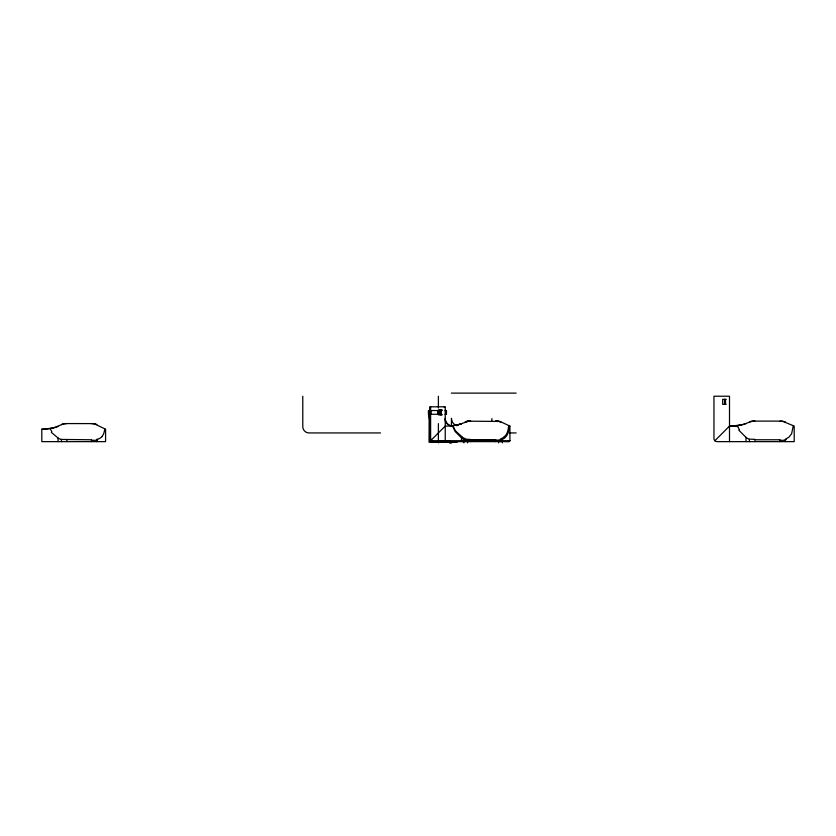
<?xml version="1.0" encoding="UTF-8"?>
<svg xmlns="http://www.w3.org/2000/svg" width="836" height="836" viewBox="0 0 836 836"><rect width="100%" height="100%" fill="white"/><g stroke="black" fill="none" stroke-linecap="round" stroke-linejoin="round"><path stroke-width="1.25" d="M793.322 425.681L791.619 433.706L788.975 437.165L785.359 439.245L785.359 441.638M508.675 440.791L507.87 441.638M104.688 428.711L104.584 429.829A10.053 4.932 90 0 1 102.64 435.608L102.128 436.308M465.945 441.638C463.938 440.332 467.23 438.524 463.834 438.2A28.769 14.337 87.4 0 1 462.538 437.301L455.463 430.906L452.934 425.712L451.555 425.796M505.466 435.535L504.244 436.831M430.613 440.697L445.233 426.088A18.58 4.786 0 0 0 451.074 425.848L451.513 425.942A7.775 7.775 0 0 1 445.233 418.313M714.864 440.729L729.504 426.088A18.611 4.797 0 0 0 737.018 425.681L741.595 424.939M52.187 428.262A35.049 35.018 -32.5 0 0 53.441 427.99L63.494 423.894M729.504 441.638L729.504 396.233L713.954 396.233L713.954 438.524A3.114 3.114 0 0 0 717.069 441.638L794.2 441.638L794.2 426.088L782.674 421.281A21.935 21.935 0 0 0 779.863 421.114L754.908 421.114A21.935 21.935 0 0 0 752.097 421.281L741.741 424.907M749.411 421.961L750.111 421.689M500.346 441.638L501.088 440.102L504.442 438.2A24.463 12.122 -90 0 0 505.017 437.688L506.271 436.277A13.522 6.698 -90 0 0 509.406 425.911M445.233 406.808L429.673 406.808L429.673 440.394A1.244 1.244 0 0 0 430.927 441.638L508.675 441.638A1.244 1.244 0 0 0 509.918 440.394L509.918 426.088L501.088 421.961A8.224 7.702 0 0 0 499.238 421.438L468.797 421.187L458.368 424.688M465.83 421.689L465.14 421.961A8.224 7.702 0 0 1 466.979 421.438L467.449 421.334M462.538 437.312C461.023 437.886 460.981 441.157 462.538 441.638M458.222 424.73L452.976 425.649M52.187 428.251L49.366 428.711A18.037 5.183 0 0 1 41.8 429.202L41.8 441.638L105.587 441.638L105.587 429.192L94.301 423.81M456.205 425.169L454.909 425.388M63.578 423.873L64.006 423.81A18.465 18.214 0.6 0 1 66.849 423.57L91.458 423.601A19.458 19.458 0 0 1 93.841 423.737L94.896 423.915M41.8 429.192A61.279 61.279 0 0 0 45.395 429.087L55.51 427.395A16.271 16.145 -20.5 0 0 58.102 426.412M467.585 421.313L467.826 421.281A21.935 21.935 0 0 1 470.637 421.114A17.817 17.681 3.6 0 0 465.736 421.574M454.345 425.472L452.736 425.681M453.185 425.628L459.56 424.364A16.856 16.72 -13.1 0 0 461.744 423.591A24.672 23.095 0 0 1 456.195 425.106M452.38 425.723L455.066 431.407L461.723 438.148A29.563 14.651 -90 0 0 463.134 439.14L465.14 440.102M452.015 425.754L451.074 425.848M451.325 393.119L516.146 393.119M726.139 399.336L722.659 399.336L722.659 404.31L726.139 404.31M442.16 409.912L438.388 409.912L438.388 414.886L442.16 414.886M442.098 410.539L428.44 410.539L428.429 414.269L441.92 414.269M444.982 410.539L446.476 410.539L446.476 414.269L444.982 414.269M737.268 426.088L729.504 426.088A70.882 70.882 0 0 0 733.151 425.994L743.831 424.364A16.856 16.72 -13.1 0 0 746.025 423.591M380.537 432.933L308.996 432.933A6.218 6.218 0 0 1 302.778 426.705L302.778 396.233M509.667 432.933L516.146 432.933M429.714 438.524L430.613 438.524A2.174 2.174 0 0 0 432.787 440.708L432.787 441.607A3.114 3.114 0 0 1 429.673 438.524M58.06 438.064A36.669 17.974 90 0 0 61.425 439.433L91.458 439.767L91.458 441.638M470.637 440.582L495.591 440.582M432.787 440.708L509.887 440.708M449.434 441.544L446.696 441.053M431.878 441.502L432.442 441.617M432.327 441.607L432.379 441.617A2.748 1.118 -19.5 0 0 432.672 441.742M498.643 421.313L498.392 421.281A21.935 21.935 0 0 0 495.591 421.114M498.768 421.334L500.785 421.825A17.044 16.783 0 0 0 495.591 421.24M445.233 440.708L446.33 440.959M785.359 421.961L785.056 421.825A17.044 16.783 0 0 0 779.873 421.24M509.312 425.806L509.918 426.088M749.411 439.213A35.269 17.483 -90 0 1 745.994 437.374L738.825 430.195M51.33 432.306L58.06 438.033L58.06 441.638M501.088 440.102L500.346 439.203L503.711 437.28A23.753 11.882 -87.6 0 0 504.202 436.883M779.863 441.638L779.863 439.767L754.908 439.767L754.908 441.638M749.411 439.245L749.411 441.638M746.005 437.343L746.005 441.638M725.523 399.336L725.523 404.31M724.53 399.336L724.53 404.31M502.331 440.896L502.331 442.871M498.601 440.896L498.601 442.871M495.591 441.607L495.591 439.673L470.637 439.663L470.637 441.607M491.881 418.627L491.881 421.219M467.627 440.896L467.627 442.871M463.886 440.896L463.886 442.871M451.45 426.088L451.45 418.313A7.775 7.775 0 0 0 456.937 425.743M445.745 410.539L445.745 414.269M445.233 441.607L445.233 408.052A1.244 1.244 0 0 0 443.989 406.808M441.241 409.912L441.241 414.886M440.248 409.912L440.248 414.886M439.631 410.539L439.631 414.269M438.754 410.539L438.754 414.269M438.388 396.233L438.388 407.958M438.388 423.601L438.388 442.871M437.876 410.539L437.876 414.269M430.927 410.539L430.927 414.269M430.613 406.808L430.613 438.524M429.161 410.539L429.056 442.265L457.052 442.265A27.996 27.996 0 0 1 448.796 441.021M96.871 439.464L96.871 441.638M66.849 439.767L66.849 441.638M61.425 439.464L61.425 441.638M429.756 420.498A27.996 27.996 0 0 1 429.056 414.269M444.606 441.638A14.933 14.933 0 0 1 440.206 440.98M430.049 430.028A14.933 14.933 0 0 1 429.673 426.705M97.613 439.527A6.197 1.181 6 0 1 91.448 440.185M102.18 436.538A30.18 14.797 -90 0 1 96.871 439.287M51.842 431.47A9.624 6.74 72.4 0 1 50.17 428.523M66.849 423.601A18.988 18.988 0 0 0 64.079 423.789L63.348 423.925A8.036 7.984 8.2 0 0 61.404 424.51M91.458 423.643A18.465 18.141 0 0 1 94.29 423.842M94.896 423.946A8.036 7.942 -1.9 0 1 96.882 424.531M786.133 439.349A6.28 1.641 6.5 0 1 779.852 440.206M754.898 439.349A6.28 0.784 0 0 1 750.425 439.119M739.39 429.61A10.325 7.691 76.1 0 1 737.875 426.454M737.227 426.715A7.033 6.385 89.3 0 1 737.049 425.67M750.007 421.574A17.817 17.681 3.6 0 1 754.908 421.083M451.043 426.015A7.608 7.608 0 0 1 445.013 419.463M451.419 443.08A12.404 10.136 5.4 0 1 449.601 443.028M509.688 440.676A1.212 0.899 -46.2 0 1 508.685 441.554M501.851 440.175A6.291 1.379 4.3 0 1 495.581 440.959M470.626 440.353A6.291 0.763 0 0 1 465.652 440.06M500.983 439.276A5.403 1.379 5 0 1 495.57 440.039M470.616 439.422A5.403 0.763 0 0 1 466.383 439.14M508.601 425.869A12.613 6.531 90 0 1 505.487 435.598"/></g></svg>
